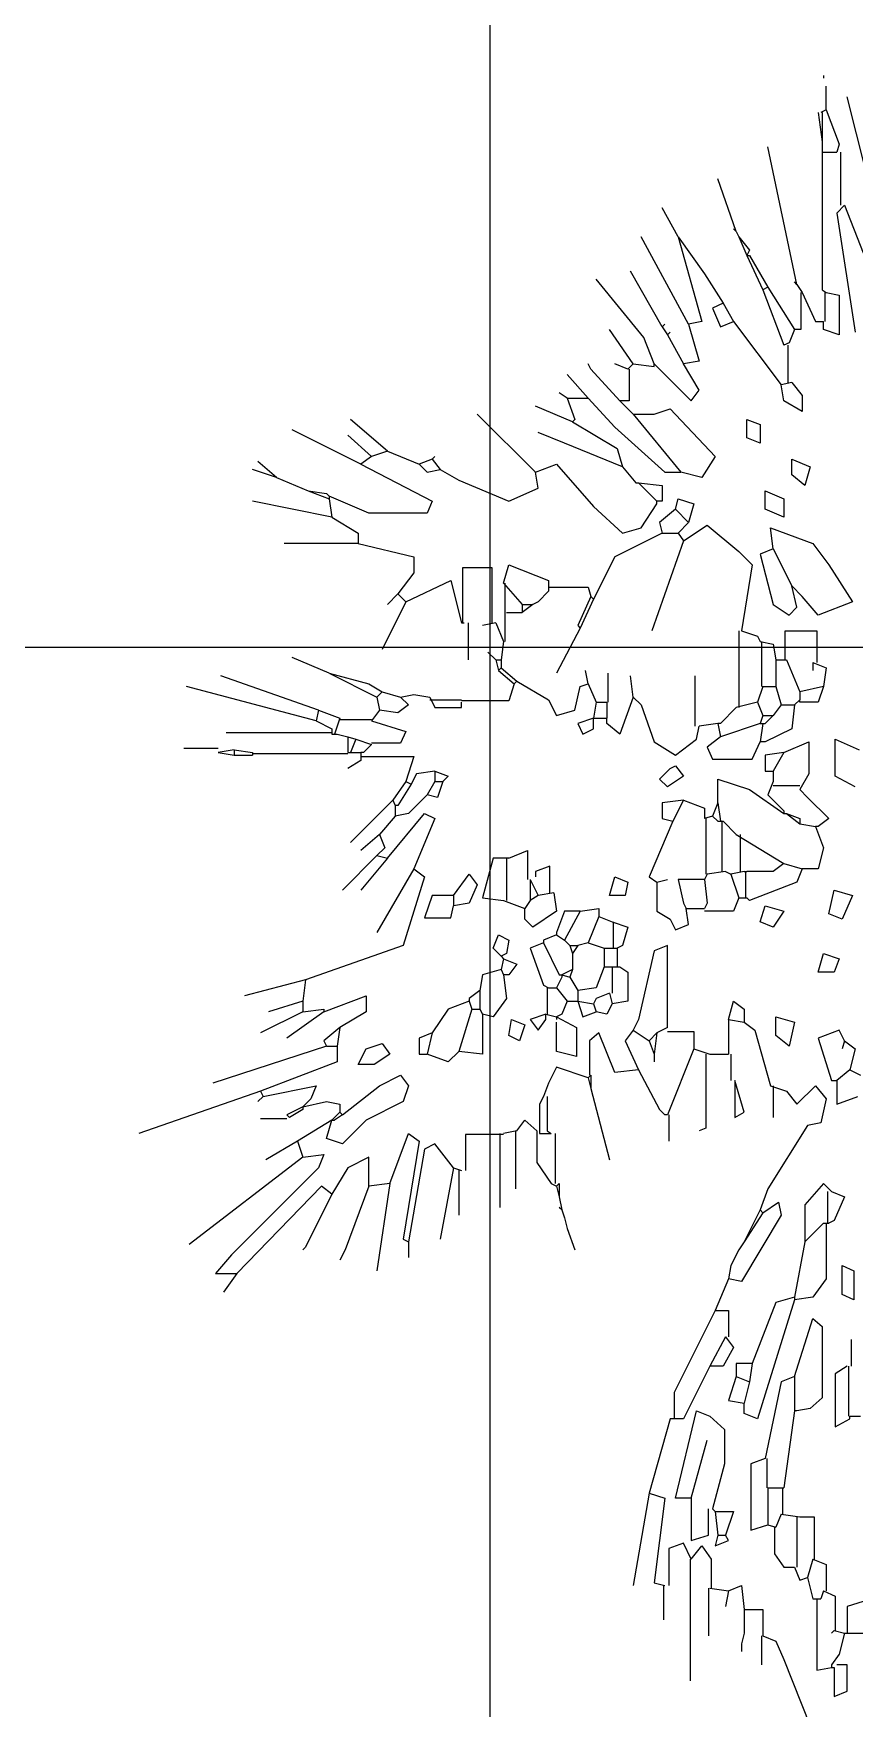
# Model space of a CAD drawing. Header units: millimetres. Extents: x 615730 to 2792744, y 139412 to 597571.
# Drawn here: x 1470579 to 1470918, y 234047 to 234739 of the extents above; entities that cross this region are included whole.
import ezdxf

# ---------------------------------------------------------------- set-up
doc = ezdxf.new("R2010")
doc.units = ezdxf.units.MM
doc.header["$MEASUREMENT"] = 0
doc.layers.add('HACH', color=250, linetype='Continuous')
doc.layers.add('NOITHAT', color=144, linetype='Continuous')

# ---------------------------------------------------------------- blocks, each defined once
blk = doc.blocks.new('A$C21B80CA2')
at = {"layer": 'NOITHAT', "linetype": 'Continuous'}
for p, q in [((488.74, 1293.95), (488.74, 1293.68)), ((489.01, 1290.41), (489.01, 1292.86)), ((493.1, 1284.12), (491.19, 1291.77)), ((488.19, 1290.13), (488.6, 1287.13)), ((489.01, 1290.41), (488.46, 1290.13)), ((488.6, 1290.13), (488.6, 1286.04)), ((489.01, 1290.41), (490.37, 1286.86)), ((486, 1272.39), (483, 1286.58)), ((488.6, 1287.13), (488.6, 1271.84)), ((490.37, 1286.86), (490.1, 1286.04)), ((488.6, 1286.04), (490.1, 1286.04)), ((490.51, 1286.04), (490.51, 1280.57)), ((479.73, 1277.85), (477.82, 1283.31)), ((473.72, 1277.3), (472.08, 1280.3)), ((490.92, 1280.57), (490.1, 1279.76)), ((490.1, 1279.76), (492.01, 1267.47)), ((490.92, 1280.57), (492.83, 1275.66)), ((479.73, 1277.85), (479.45, 1278.12)), ((474.81, 1268.29), (469.9, 1277.3)), ((473.72, 1277.3), (476.18, 1268.57)), ((473.72, 1277.3), (476.45, 1273.48)), ((479.73, 1277.85), (480, 1277.3)), ((480, 1277.3), (481.09, 1275.94)), ((480, 1277.3), (480.82, 1275.39)), ((481.09, 1275.94), (480.82, 1275.39)), ((480.82, 1275.39), (481.09, 1275.39)), ((480.82, 1275.39), (482.46, 1271.84)), ((481.09, 1275.39), (483, 1272.11)), ((470.17, 1266.93), (465.26, 1272.93)), ((472.08, 1268.02), (468.81, 1273.75)), ((476.45, 1273.48), (478.36, 1270.47)), ((483, 1272.11), (482.46, 1271.84)), ((482.46, 1271.84), (484.64, 1266.11)), ((483, 1272.11), (485.73, 1267.75)), ((486, 1272.39), (485.73, 1272.66)), ((486, 1272.39), (486.55, 1271.57)), ((486.41, 1271.57), (486.41, 1267.75)), ((486.55, 1271.57), (487.92, 1268.57)), ((488.6, 1271.84), (489.01, 1271.57)), ((488.87, 1271.57), (488.87, 1268.57)), ((489.01, 1271.57), (490.37, 1271.29)), ((490.37, 1271.29), (490.37, 1267.2)), ((478.36, 1270.47), (477.27, 1269.93)), ((477.27, 1269.93), (478.09, 1268.02)), ((478.36, 1270.47), (479.45, 1268.57)), ((469.08, 1264.2), (466.62, 1267.75)), ((472.08, 1268.02), (472.36, 1268.29)), ((472.08, 1268.02), (472.63, 1267.2)), ((476.18, 1268.57), (474.81, 1268.29)), ((474.81, 1268.29), (475.9, 1264.47)), ((478.09, 1268.02), (479.45, 1268.57)), ((479.45, 1268.57), (484.37, 1262.01)), ((485.73, 1267.75), (485.19, 1266.38)), ((486.41, 1267.75), (485.73, 1267.75)), ((487.92, 1268.57), (488.74, 1268.57)), ((488.74, 1267.75), (488.74, 1268.57)), ((490.37, 1267.2), (488.74, 1267.75)), ((471.26, 1264.2), (470.17, 1266.93)), ((472.63, 1267.2), (472.9, 1267.47)), ((472.63, 1267.2), (474.27, 1264.2)), ((485.19, 1266.38), (484.64, 1266.11)), ((485.05, 1266.11), (485.05, 1262.28)), ((464.71, 1263.65), (464.44, 1264.2)), ((468.53, 1263.65), (467.17, 1264.2)), ((469.08, 1264.2), (468.53, 1263.65)), ((469.08, 1264.2), (471.26, 1263.92)), ((471.26, 1263.92), (471.26, 1264.2)), ((471.26, 1264.2), (475.08, 1260.37)), ((475.9, 1264.47), (474.27, 1264.2)), ((475.9, 1261.47), (474.27, 1264.2)), ((464.44, 1260.65), (462.26, 1263.1)), ((467.71, 1260.37), (464.71, 1263.65)), ((468.67, 1263.65), (468.67, 1260.37)), ((462.26, 1260.65), (461.44, 1261.19)), ((462.26, 1260.65), (464.44, 1260.65)), ((462.26, 1260.65), (463.07, 1258.46)), ((464.44, 1260.65), (467.17, 1257.64)), ((475.08, 1260.37), (475.9, 1261.47)), ((485.46, 1262.28), (484.37, 1262.01)), ((484.64, 1260.37), (484.37, 1262.01)), ((485.46, 1262.28), (486.55, 1260.92)), ((486.55, 1260.92), (486.55, 1259.28)), ((458.98, 1253), (452.97, 1259.01)), ((462.8, 1258.19), (458.98, 1259.83)), ((468.67, 1260.37), (467.71, 1260.37)), ((467.71, 1260.37), (469.08, 1259.01)), ((469.08, 1259.01), (473.99, 1253)), ((469.08, 1259.01), (471.26, 1259.01)), ((471.26, 1259.01), (472.9, 1259.56)), ((472.9, 1259.56), (477.54, 1254.64)), ((486.55, 1259.28), (484.64, 1260.37)), ((440.96, 1253.82), (433.86, 1257.37)), ((443.69, 1255.19), (439.87, 1258.46)), ((463.07, 1258.46), (462.8, 1258.19)), ((462.8, 1258.19), (467.44, 1255.46)), ((467.17, 1257.64), (472.36, 1253)), ((480.82, 1256.55), (480.82, 1258.46)), ((480.82, 1258.46), (482.18, 1257.92)), ((482.18, 1257.92), (482.18, 1256.01)), ((442.05, 1254.64), (439.6, 1256.83)), ((461.98, 1256.01), (459.25, 1257.1)), ((467.99, 1253.55), (461.98, 1256.01)), ((467.44, 1255.46), (467.99, 1253.55)), ((482.18, 1256.01), (480.82, 1256.55)), ((432.23, 1252.46), (430.31, 1254.1)), ((442.05, 1254.64), (440.96, 1253.82)), ((440.96, 1253.82), (448.33, 1250)), ((443.69, 1255.19), (442.05, 1254.64)), ((443.69, 1255.19), (446.97, 1253.82)), ((448.33, 1254.37), (446.97, 1253.82)), ((446.97, 1253.82), (447.79, 1253)), ((448.33, 1254.37), (448.6, 1254.64)), ((448.33, 1254.37), (449.15, 1253.28)), ((458.98, 1253), (461.16, 1253.82)), ((461.16, 1253.82), (464.98, 1249.46)), ((477.54, 1254.64), (476.18, 1252.46)), ((485.46, 1252.73), (485.46, 1254.37)), ((485.46, 1254.37), (487.37, 1253.55)), ((432.23, 1252.46), (429.77, 1253.28)), ((432.23, 1252.46), (435.5, 1251.09)), ((447.79, 1253), (449.15, 1253.28)), ((449.15, 1253.28), (451.06, 1252.18)), ((451.06, 1252.18), (456.25, 1250)), ((459.25, 1251.36), (458.98, 1253)), ((467.99, 1253.55), (469.35, 1251.91)), ((472.36, 1253), (473.99, 1253)), ((476.18, 1252.46), (473.99, 1253)), ((486.82, 1251.64), (485.46, 1252.73)), ((487.37, 1253.55), (486.82, 1251.64)), ((435.5, 1251.09), (437.68, 1250.27)), ((435.5, 1251.09), (437.41, 1250.82)), ((437.41, 1250.82), (437.68, 1250.55)), ((441.78, 1248.77), (437.68, 1250.55)), ((437.68, 1250.55), (437.68, 1250.27)), ((437.68, 1250.27), (437.96, 1248.36)), ((456.25, 1250), (459.25, 1251.36)), ((469.35, 1251.91), (469.63, 1251.91)), ((469.63, 1251.91), (471.54, 1250)), ((469.63, 1251.91), (472.08, 1251.64)), ((472.08, 1251.64), (472.08, 1250)), ((473.45, 1249.18), (473.72, 1250.27)), ((473.72, 1250.27), (475.36, 1249.73)), ((482.73, 1249.18), (482.73, 1251.09)), ((482.73, 1251.09), (484.64, 1250.27)), ((484.64, 1250.27), (484.64, 1248.36)), ((437.96, 1248.36), (429.77, 1250)), ((447.79, 1248.77), (441.78, 1248.77)), ((448.33, 1250), (447.79, 1248.77)), ((464.98, 1249.46), (467.99, 1246.72)), ((469.9, 1247.27), (471.54, 1249.73)), ((471.54, 1249.73), (471.54, 1250)), ((472.08, 1250), (471.54, 1250)), ((473.45, 1249.18), (471.81, 1247.82)), ((473.45, 1249.18), (474.81, 1247.82)), ((475.36, 1249.73), (474.81, 1247.82)), ((484.64, 1248.36), (482.73, 1249.18)), ((437.96, 1248.36), (440.69, 1246.72)), ((467.99, 1246.72), (469.9, 1247.27)), ((471.81, 1247.82), (472.08, 1246.72)), ((474.81, 1247.82), (473.72, 1246.72)), ((474.27, 1245.91), (476.72, 1247.54)), ((476.72, 1247.54), (480, 1244.81)), ((483.28, 1247.27), (487.64, 1245.63)), ((483.55, 1245.09), (483.28, 1247.27)), ((440.69, 1245.63), (433.04, 1245.63)), ((440.69, 1246.72), (440.69, 1245.63)), ((440.69, 1245.63), (446.42, 1244.27)), ((472.08, 1246.72), (467.17, 1244.27)), ((474.27, 1245.91), (470.99, 1236.62)), ((472.08, 1246.72), (473.72, 1246.72)), ((473.72, 1246.72), (474.27, 1245.91)), ((483.55, 1245.09), (482.18, 1244.54)), ((483.55, 1245.09), (485.46, 1241.26)), ((487.64, 1245.63), (489.28, 1243.45)), ((446.42, 1244.27), (446.42, 1242.63)), ((455.7, 1241.54), (456.25, 1243.45)), ((456.25, 1243.45), (460.34, 1241.81)), ((467.17, 1244.27), (464.98, 1239.9)), ((480, 1244.81), (481.37, 1243.45)), ((481.37, 1243.45), (480.27, 1236.62)), ((482.18, 1244.54), (483.55, 1239.35)), ((489.28, 1243.45), (491.74, 1239.62)), ((446.42, 1242.63), (444.78, 1240.44)), ((445.6, 1239.62), (450.24, 1241.81)), ((450.24, 1241.81), (451.34, 1237.44)), ((451.47, 1243.17), (454.47, 1243.17)), ((451.47, 1237.44), (451.47, 1243.17)), ((454.47, 1243.17), (454.47, 1237.44)), ((460.34, 1241.81), (460.34, 1240.72)), ((444.78, 1240.44), (443.69, 1239.35)), ((444.78, 1240.44), (445.6, 1239.62)), ((455.7, 1241.54), (457.61, 1239.35)), ((455.84, 1241.54), (455.84, 1238.54)), ((460.34, 1240.72), (459.25, 1239.62)), ((460.34, 1241.13), (464.44, 1241.13)), ((464.71, 1240.17), (463.35, 1237.17)), ((464.98, 1239.9), (463.62, 1236.9)), ((464.44, 1241.13), (464.71, 1240.17)), ((464.71, 1240.17), (464.98, 1239.9)), ((486, 1239.08), (485.46, 1241.26)), ((486.55, 1240.17), (485.46, 1241.26)), ((488.19, 1238.26), (486.55, 1240.17)), ((445.6, 1239.62), (443.14, 1234.71)), ((455.84, 1238.54), (455.84, 1235.53)), ((455.98, 1238.54), (457.61, 1238.54)), ((457.61, 1239.35), (458.71, 1239.35)), ((457.61, 1239.35), (457.61, 1238.54)), ((458.71, 1239.35), (457.61, 1238.54)), ((459.25, 1239.62), (458.71, 1239.35)), ((483.55, 1239.35), (485.19, 1238.26)), ((485.19, 1238.26), (486, 1239.08)), ((491.74, 1239.62), (488.19, 1238.26)), ((451.34, 1237.44), (451.61, 1237.44)), ((452.02, 1237.44), (452.02, 1233.62)), ((454.88, 1237.44), (453.52, 1237.17)), ((454.88, 1237.44), (455.7, 1235.53)), ((463.62, 1236.9), (461.16, 1232.25)), ((463.35, 1237.17), (463.62, 1236.9)), ((480, 1236.62), (480, 1228.71)), ((480.27, 1236.62), (481.91, 1236.08)), ((484.78, 1236.62), (488.05, 1236.62)), ((484.78, 1233.62), (484.78, 1236.62)), ((488.05, 1236.62), (488.05, 1233.35)), ((455.7, 1235.53), (455.43, 1233.62)), ((481.91, 1236.08), (482.18, 1235.53)), ((482.18, 1235.53), (483.55, 1235.26)), ((482.32, 1235.53), (482.32, 1230.89)), ((483.55, 1235.26), (483.82, 1233.62)), ((437.68, 1232.25), (433.86, 1233.89)), ((454.88, 1233.62), (454.06, 1234.44)), ((454.88, 1233.62), (455.43, 1233.62)), ((454.88, 1233.62), (455.16, 1232.53)), ((455.43, 1233.62), (455.43, 1232.8)), ((483.82, 1233.62), (484.91, 1233.62)), ((483.82, 1233.62), (483.82, 1230.89)), ((484.91, 1233.62), (486.28, 1230.34)), ((487.64, 1233.35), (489.01, 1232.8)), ((487.64, 1233.35), (487.64, 1232.53)), ((436.59, 1228.43), (426.49, 1231.98)), ((437.68, 1232.25), (442.6, 1229.8)), ((437.68, 1232.25), (441.78, 1231.16)), ((455.43, 1232.8), (455.16, 1232.53)), ((455.16, 1232.53), (456.79, 1231.16)), ((455.43, 1232.8), (457.07, 1231.44)), ((457.07, 1231.44), (456.79, 1231.16)), ((457.07, 1231.44), (460.34, 1229.52)), ((464.44, 1231.16), (464.16, 1232.53)), ((466.49, 1229.25), (466.49, 1232.25)), ((469.08, 1229.8), (468.81, 1231.98)), ((475.49, 1226.8), (475.49, 1231.98)), ((489.01, 1232.8), (488.74, 1230.89)), ((436.32, 1227.34), (422.94, 1230.89)), ((441.78, 1231.16), (443.14, 1230.34)), ((443.14, 1230.34), (442.6, 1229.8)), ((442.6, 1229.8), (442.87, 1228.43)), ((443.14, 1230.34), (445.05, 1229.8)), ((445.05, 1229.8), (446.42, 1230.07)), ((445.05, 1229.8), (445.87, 1228.98)), ((446.42, 1230.07), (448.06, 1229.8)), ((448.06, 1229.8), (448.6, 1228.71)), ((448.06, 1229.52), (451.34, 1229.52)), ((456.79, 1231.16), (456.25, 1229.39)), ((460.34, 1229.52), (461.16, 1227.89)), ((463.07, 1228.43), (463.62, 1230.89)), ((463.62, 1230.89), (464.44, 1231.16)), ((464.44, 1231.16), (465.26, 1229.25)), ((469.08, 1229.8), (467.71, 1225.98)), ((469.08, 1229.8), (469.9, 1228.98)), ((482.46, 1230.89), (481.91, 1229.25)), ((482.46, 1230.89), (483.82, 1230.89)), ((483.82, 1230.89), (484.37, 1228.98)), ((486.28, 1229.52), (485.73, 1228.98)), ((488.74, 1230.89), (486.28, 1230.34)), ((486.28, 1230.34), (486.28, 1229.52)), ((486.28, 1229.25), (486.28, 1229.52)), ((488.74, 1230.89), (488.19, 1229.25)), ((436.59, 1228.43), (436.32, 1227.34)), ((436.59, 1228.43), (438.78, 1227.62)), ((442.87, 1228.43), (442.05, 1227.34)), ((444.78, 1228.16), (442.87, 1228.43)), ((445.87, 1228.98), (444.78, 1228.16)), ((448.6, 1228.71), (451.34, 1228.71)), ((456.25, 1229.39), (451.34, 1229.39)), ((451.34, 1228.71), (451.34, 1229.25)), ((461.16, 1227.89), (463.07, 1228.43)), ((465.26, 1229.25), (464.98, 1227.62)), ((465.26, 1229.25), (466.35, 1229.25)), ((466.35, 1229.25), (466.35, 1227.62)), ((469.9, 1228.98), (471.26, 1225.16)), ((479.73, 1228.71), (478.09, 1227.07)), ((481.91, 1229.25), (479.73, 1228.71)), ((481.91, 1229.25), (482.46, 1227.89)), ((482.46, 1227.89), (482.18, 1227.07)), ((482.46, 1227.89), (483.55, 1227.89)), ((483.55, 1227.89), (482.73, 1227.07)), ((484.37, 1228.98), (483.55, 1227.89)), ((484.37, 1228.98), (485.73, 1228.98)), ((485.73, 1228.98), (485.46, 1226.52)), ((488.19, 1229.25), (486.28, 1229.25)), ((437.96, 1226.11), (427.04, 1226.11)), ((436.32, 1227.34), (437.96, 1226.52)), ((437.96, 1226.52), (437.96, 1225.98)), ((438.78, 1227.62), (438.23, 1225.98)), ((438.78, 1227.48), (442.05, 1227.48)), ((442.05, 1227.34), (445.6, 1226.25)), ((445.6, 1226.25), (445.05, 1225.02)), ((464.98, 1227.62), (463.35, 1227.07)), ((463.35, 1227.07), (463.89, 1225.98)), ((463.89, 1225.98), (464.98, 1226.52)), ((464.98, 1227.62), (466.35, 1227.62)), ((464.98, 1226.52), (464.98, 1227.62)), ((466.35, 1227.07), (466.35, 1227.62)), ((467.71, 1225.98), (466.35, 1227.07)), ((475.63, 1225.43), (475.9, 1226.8)), ((477.82, 1227.07), (475.9, 1226.8)), ((478.09, 1227.07), (477.82, 1227.07)), ((477.82, 1227.07), (478.09, 1225.7)), ((482.18, 1227.07), (478.09, 1225.7)), ((482.18, 1227.07), (482.46, 1227.07)), ((482.46, 1227.07), (482.18, 1225.16)), ((482.46, 1227.07), (482.73, 1227.07)), ((485.46, 1226.52), (482.73, 1225.16)), ((426.22, 1224.47), (422.67, 1224.47)), ((427.86, 1224.34), (426.22, 1224.07)), ((427.86, 1224.34), (429.77, 1224.07)), ((427.86, 1224.34), (427.86, 1223.79)), ((437.96, 1225.98), (438.23, 1225.98)), ((438.23, 1225.98), (438.5, 1225.98)), ((438.5, 1225.98), (439.6, 1225.7)), ((439.6, 1225.7), (440.42, 1225.43)), ((439.6, 1225.7), (439.6, 1224.07)), ((440.42, 1225.43), (439.87, 1224.07)), ((440.42, 1225.43), (442.05, 1224.88)), ((442.05, 1224.88), (441.23, 1224.07)), ((445.05, 1225.02), (442.05, 1225.02)), ((471.26, 1225.16), (473.45, 1223.79)), ((473.45, 1223.79), (475.63, 1225.43)), ((478.09, 1225.7), (476.72, 1224.61)), ((476.72, 1224.61), (477.27, 1223.38)), ((481.37, 1223.38), (482.18, 1225.16)), ((482.73, 1225.16), (482.18, 1225.16)), ((484.64, 1224.07), (487.23, 1225.16)), ((487.23, 1225.16), (487.23, 1221.88)), ((489.96, 1225.43), (492.42, 1224.34)), ((489.96, 1221.61), (489.96, 1225.43)), ((426.22, 1224.07), (427.86, 1223.79)), ((427.86, 1223.79), (429.77, 1223.79)), ((429.77, 1224.07), (429.77, 1223.79)), ((439.6, 1223.93), (429.77, 1223.93)), ((439.6, 1224.07), (439.87, 1224.07)), ((440.96, 1223.25), (439.6, 1222.43)), ((439.87, 1224.07), (440.14, 1224.07)), ((440.14, 1224.07), (440.96, 1224.07)), ((441.23, 1224.07), (440.96, 1224.07)), ((440.96, 1224.07), (440.96, 1223.25)), ((440.96, 1223.66), (446.42, 1223.66)), ((446.42, 1223.66), (445.6, 1221.06)), ((472.9, 1222.43), (473.45, 1222.7)), ((473.45, 1222.7), (474.27, 1221.61)), ((477.27, 1223.38), (481.37, 1223.38)), ((484.64, 1224.07), (482.73, 1223.79)), ((482.73, 1223.79), (482.73, 1222.15)), ((484.64, 1224.07), (483.55, 1222.15)), ((445.6, 1221.06), (444.24, 1219.15)), ((445.6, 1221.06), (446.15, 1220.79)), ((446.69, 1221.88), (446.15, 1220.79)), ((448.6, 1222.15), (446.69, 1221.88)), ((448.6, 1221.06), (447.79, 1219.7)), ((448.6, 1222.15), (449.97, 1221.61)), ((448.6, 1222.15), (448.6, 1221.06)), ((448.6, 1221.06), (449.42, 1221.06)), ((449.42, 1221.06), (448.88, 1219.42)), ((449.97, 1221.61), (449.42, 1221.06)), ((471.81, 1221.33), (472.9, 1222.43)), ((472.63, 1220.52), (471.81, 1221.33)), ((474.27, 1221.61), (472.63, 1220.52)), ((477.82, 1221.33), (481.09, 1220.24)), ((477.82, 1218.88), (477.82, 1221.33)), ((482.73, 1222.15), (483.55, 1222.15)), ((483.55, 1221.06), (483, 1219.7)), ((483.55, 1222.15), (483.55, 1221.06)), ((487.23, 1221.88), (486.28, 1220.24)), ((492.01, 1220.52), (489.96, 1221.61)), ((444.24, 1219.15), (439.87, 1214.78)), ((444.24, 1219.15), (444.51, 1218.61)), ((446.15, 1220.79), (444.78, 1218.61)), ((447.79, 1219.7), (445.87, 1217.79)), ((448.88, 1219.42), (447.79, 1219.7)), ((474.27, 1219.15), (472.08, 1218.88)), ((474.27, 1219.15), (473.18, 1216.97)), ((474.27, 1219.15), (476.45, 1218.33)), ((481.09, 1220.24), (484.64, 1217.79)), ((483, 1219.7), (484.64, 1218.06)), ((483.55, 1220.65), (486.28, 1220.65)), ((486.28, 1220.24), (487.1, 1219.42)), ((487.1, 1219.42), (489.28, 1217.24)), ((444.51, 1217.51), (442.87, 1215.6)), ((443.69, 1213.15), (447.51, 1217.79)), ((444.78, 1218.61), (444.51, 1218.61)), ((444.51, 1218.61), (444.51, 1217.51)), ((445.87, 1217.79), (444.51, 1217.51)), ((447.51, 1217.79), (448.6, 1217.24)), ((472.08, 1218.88), (472.08, 1217.24)), ((476.45, 1218.33), (476.45, 1217.24)), ((477.27, 1217.51), (476.45, 1217.24)), ((477.82, 1218.88), (477.27, 1217.51)), ((477.27, 1217.51), (477.82, 1216.97)), ((477.82, 1218.88), (478.09, 1216.97)), ((484.64, 1218.06), (484.64, 1217.79)), ((484.64, 1217.79), (484.91, 1217.79)), ((484.91, 1217.79), (486.28, 1216.69)), ((484.91, 1217.79), (486.28, 1217.24)), ((448.6, 1217.24), (446.42, 1212.05)), ((473.18, 1216.97), (470.72, 1211.23)), ((472.08, 1217.24), (473.18, 1216.97)), ((476.59, 1217.24), (476.59, 1211.51)), ((477.82, 1216.97), (478.09, 1216.97)), ((478.09, 1216.97), (478.36, 1216.97)), ((478.23, 1216.97), (478.23, 1211.78)), ((478.36, 1216.97), (479.73, 1215.6)), ((486.28, 1217.24), (486.28, 1216.69)), ((486.28, 1216.69), (487.92, 1216.42)), ((488.19, 1216.42), (487.92, 1216.42)), ((487.92, 1216.42), (488.74, 1214.24)), ((489.28, 1217.24), (488.19, 1216.42)), ((442.87, 1215.6), (440.96, 1213.96)), ((443.42, 1214.24), (442.6, 1213.42)), ((442.87, 1215.6), (443.42, 1214.24)), ((456.25, 1213.15), (458.16, 1213.96)), ((458.16, 1213.96), (458.16, 1210.96)), ((479.73, 1215.6), (484.64, 1212.6)), ((480.14, 1215.6), (480.14, 1211.78)), ((488.74, 1214.24), (488.19, 1212.05)), ((442.6, 1213.42), (439.05, 1209.87)), ((443.69, 1213.15), (440.96, 1209.87)), ((442.6, 1213.42), (443.69, 1213.15)), ((454.61, 1213.15), (453.52, 1209.05)), ((456.25, 1213.15), (454.61, 1213.15)), ((455.98, 1213.15), (455.98, 1208.78)), ((460.48, 1212.33), (458.98, 1211.78)), ((460.48, 1209.6), (460.48, 1212.33)), ((484.64, 1212.6), (483.55, 1211.78)), ((484.64, 1212.6), (486.55, 1212.05)), ((446.42, 1212.05), (442.6, 1205.5)), ((447.51, 1211.23), (445.33, 1204.14)), ((446.42, 1212.05), (447.51, 1211.23)), ((450.52, 1209.32), (452.15, 1211.51)), ((452.15, 1211.51), (452.97, 1210.41)), ((458.43, 1210.96), (459.25, 1209.32)), ((458.43, 1210.96), (458.43, 1208.78)), ((458.98, 1211.78), (458.98, 1211.23)), ((466.62, 1209.32), (467.17, 1211.23)), ((467.17, 1211.23), (468.53, 1210.69)), ((468.53, 1210.69), (468.26, 1209.32)), ((470.72, 1211.23), (471.54, 1210.69)), ((471.54, 1210.69), (472.63, 1210.96)), ((471.54, 1210.69), (471.54, 1207.69)), ((473.72, 1210.96), (474.27, 1208.51)), ((476.45, 1210.96), (473.72, 1210.96)), ((476.72, 1211.51), (476.45, 1210.96)), ((476.45, 1210.96), (476.72, 1208.51)), ((478.63, 1211.78), (476.72, 1211.51)), ((478.63, 1211.78), (479.18, 1211.51)), ((480.55, 1211.78), (479.18, 1211.51)), ((479.18, 1211.51), (480, 1209.05)), ((480.55, 1211.78), (480.82, 1211.78)), ((480.68, 1211.78), (480.68, 1209.05)), ((483.55, 1211.78), (480.82, 1211.78)), ((486, 1210.69), (481.09, 1208.78)), ((486.55, 1212.05), (486, 1210.69)), ((488.19, 1212.05), (486.55, 1212.05)), ((448.33, 1209.32), (447.51, 1207)), ((450.52, 1209.32), (448.33, 1209.32)), ((450.52, 1209.32), (450.52, 1208.23)), ((452.97, 1210.41), (452.15, 1208.51)), ((453.52, 1209.05), (455.7, 1208.78)), ((455.7, 1208.78), (457.89, 1207.96)), ((458.43, 1208.78), (457.89, 1207.96)), ((459.25, 1209.32), (458.43, 1208.78)), ((460.89, 1209.6), (459.25, 1209.32)), ((460.89, 1209.6), (461.16, 1207.69)), ((468.26, 1209.32), (466.62, 1209.32)), ((480, 1209.05), (479.45, 1207.69)), ((480, 1209.05), (480.82, 1209.05)), ((481.09, 1208.78), (480.82, 1209.05)), ((489.28, 1207.41), (489.83, 1209.87)), ((489.83, 1209.87), (491.74, 1209.32)), ((491.74, 1209.32), (490.65, 1206.87)), ((447.51, 1207), (450.24, 1207)), ((450.24, 1207), (450.52, 1208.23)), ((452.15, 1208.51), (450.52, 1208.23)), ((457.89, 1206.87), (457.89, 1207.96)), ((461.16, 1207.69), (458.71, 1206.05)), ((461.98, 1207.69), (461.16, 1205.5)), ((463.62, 1207.69), (461.98, 1204.68)), ((463.62, 1207.69), (461.98, 1207.69)), ((463.62, 1207.69), (465.53, 1207.96)), ((465.53, 1207.14), (464.44, 1204.41)), ((465.53, 1207.96), (465.53, 1207.14)), ((465.53, 1207.14), (466.9, 1206.59)), ((471.54, 1207.69), (472.9, 1206.87)), ((474.27, 1208.51), (474.54, 1207.96)), ((474.81, 1206.32), (474.54, 1207.96)), ((474.54, 1207.96), (476.45, 1207.96)), ((476.72, 1208.51), (476.45, 1207.96)), ((479.45, 1207.69), (476.45, 1207.69)), ((482.18, 1206.59), (482.73, 1208.23)), ((482.73, 1208.23), (484.64, 1207.69)), ((484.64, 1207.69), (483.55, 1206.05)), ((490.65, 1206.87), (489.28, 1207.41)), ((458.71, 1206.05), (457.89, 1206.87)), ((461.16, 1205.5), (461.16, 1205.23)), ((466.9, 1206.59), (468.53, 1206.05)), ((467.03, 1206.59), (467.03, 1203.86)), ((468.53, 1206.05), (467.99, 1204.14)), ((472.9, 1206.87), (473.45, 1205.77)), ((473.45, 1205.77), (474.81, 1206.32)), ((483.55, 1206.05), (482.18, 1206.59)), ((445.33, 1204.14), (435.23, 1200.59)), ((454.61, 1203.86), (455.16, 1205.23)), ((455.43, 1203.04), (454.61, 1203.86)), ((455.16, 1205.23), (456.25, 1204.68)), ((456.25, 1204.68), (455.98, 1203.32)), ((459.8, 1204.41), (458.43, 1203.86)), ((458.43, 1203.86), (459.8, 1200.04)), ((461.16, 1205.23), (459.8, 1204.68)), ((459.8, 1204.68), (459.8, 1204.41)), ((459.8, 1204.41), (461.44, 1201.13)), ((461.16, 1205.23), (461.98, 1204.68)), ((461.98, 1204.68), (462.53, 1204.14)), ((462.53, 1204.14), (463.35, 1204.14)), ((462.53, 1204.14), (462.8, 1203.32)), ((463.35, 1204.14), (462.8, 1203.32)), ((464.44, 1204.41), (463.35, 1204.14)), ((464.44, 1204.41), (466.08, 1203.86)), ((466.08, 1203.86), (467.17, 1203.86)), ((466.08, 1203.86), (466.08, 1201.95)), ((467.17, 1203.86), (467.44, 1203.86)), ((467.99, 1204.14), (467.44, 1203.86)), ((467.44, 1203.86), (467.44, 1201.95)), ((471.26, 1203.59), (469.63, 1196.49)), ((472.63, 1204.14), (471.26, 1203.59)), ((472.63, 1195.67), (472.63, 1204.14)), ((455.98, 1203.32), (455.43, 1203.04)), ((455.43, 1203.04), (455.7, 1202.77)), ((455.7, 1202.77), (455.43, 1201.68)), ((455.7, 1202.77), (457.07, 1202.22)), ((457.07, 1202.22), (456.25, 1201.13)), ((462.8, 1203.32), (462.8, 1201.68)), ((466.08, 1201.95), (465.26, 1199.77)), ((466.08, 1201.95), (467.17, 1201.95)), ((466.9, 1201.95), (466.9, 1199.22)), ((467.17, 1201.95), (467.44, 1201.95)), ((467.44, 1201.95), (467.71, 1201.95)), ((467.71, 1201.95), (468.53, 1201.41)), ((488.19, 1201.41), (488.74, 1203.32)), ((488.74, 1203.32), (490.37, 1202.77)), ((490.37, 1202.77), (489.83, 1201.41)), ((435.23, 1200.59), (428.95, 1198.95)), ((435.23, 1200.59), (434.95, 1198.4)), ((453.52, 1201.13), (453.24, 1199.49)), ((455.43, 1201.68), (453.52, 1201.13)), ((455.43, 1201.68), (455.7, 1201.13)), ((456.25, 1201.13), (455.7, 1201.13)), ((455.7, 1201.13), (455.98, 1198.67)), ((461.71, 1200.86), (461.16, 1199.77)), ((461.44, 1201.13), (461.71, 1201.13)), ((462.8, 1201.68), (461.71, 1201.13)), ((461.71, 1201.13), (461.71, 1200.86)), ((461.71, 1201.13), (462.53, 1200.86)), ((462.8, 1201.68), (462.53, 1200.86)), ((462.53, 1200.86), (463.35, 1199.49)), ((468.53, 1201.41), (468.53, 1198.4)), ((489.83, 1201.41), (488.19, 1201.41)), ((434.95, 1198.4), (431.41, 1197.31)), ((434.95, 1198.4), (434.95, 1197.31)), ((437.14, 1197.31), (441.51, 1198.95)), ((441.51, 1198.95), (441.51, 1197.31)), ((452.15, 1198.4), (449.97, 1197.59)), ((453.24, 1199.49), (452.15, 1198.67)), ((452.15, 1198.67), (452.15, 1198.4)), ((452.15, 1198.4), (452.43, 1197.59)), ((453.24, 1199.49), (453.24, 1197.59)), ((455.98, 1198.67), (454.61, 1196.77)), ((459.8, 1200.04), (460.34, 1199.77)), ((460.21, 1199.77), (460.21, 1197.04)), ((460.34, 1199.77), (461.16, 1199.77)), ((461.16, 1199.77), (462.26, 1198.4)), ((462.26, 1198.4), (461.71, 1197.04)), ((462.26, 1198.4), (463.35, 1198.4)), ((465.26, 1199.77), (463.35, 1199.49)), ((463.35, 1199.49), (463.35, 1198.4)), ((463.35, 1198.4), (464.98, 1198.13)), ((463.35, 1198.4), (463.89, 1196.77)), ((465.26, 1198.67), (464.98, 1198.13)), ((466.62, 1199.22), (465.26, 1198.67)), ((466.62, 1199.22), (466.9, 1198.13)), ((468.53, 1198.4), (466.9, 1198.13)), ((478.91, 1196.49), (479.45, 1198.4)), ((479.45, 1198.4), (480.55, 1197.59)), ((434.95, 1197.31), (430.59, 1195.13)), ((437.14, 1197.31), (433.32, 1194.58)), ((434.95, 1197.31), (437.14, 1197.59)), ((437.14, 1197.59), (437.14, 1197.31)), ((441.51, 1197.31), (438.78, 1195.67)), ((449.97, 1197.59), (448.33, 1195.13)), ((452.43, 1197.59), (451.06, 1193.22)), ((452.43, 1197.59), (453.24, 1197.59)), ((453.24, 1197.59), (453.52, 1197.04)), ((454.61, 1196.77), (453.52, 1197.04)), ((453.52, 1197.04), (453.52, 1192.94)), ((460.07, 1197.04), (458.43, 1196.49)), ((460.07, 1197.04), (461.16, 1196.77)), ((460.07, 1196.49), (460.07, 1197.04)), ((461.71, 1197.04), (461.16, 1196.77)), ((461.16, 1196.77), (461.16, 1196.49)), ((461.16, 1196.77), (463.21, 1195.67)), ((463.89, 1196.77), (465.26, 1197.31)), ((464.98, 1198.13), (465.26, 1197.31)), ((466.35, 1197.04), (465.26, 1197.31)), ((466.9, 1198.13), (466.35, 1197.04)), ((480.55, 1197.59), (480.55, 1196.22)), ((483.82, 1194.85), (483.82, 1196.77)), ((483.82, 1196.77), (485.73, 1196.22)), ((438.78, 1195.67), (437.14, 1194.31)), ((438.78, 1195.67), (438.5, 1193.76)), ((448.33, 1195.13), (446.97, 1194.58)), ((448.33, 1195.13), (447.79, 1192.94)), ((456.25, 1194.85), (456.52, 1196.49)), ((456.52, 1196.49), (457.89, 1195.95)), ((457.89, 1195.95), (457.34, 1194.31)), ((458.43, 1196.49), (459.25, 1195.4)), ((459.25, 1195.4), (460.07, 1196.49)), ((461.16, 1193.22), (461.16, 1196.22)), ((463.21, 1195.67), (463.21, 1192.67)), ((465.53, 1195.13), (464.57, 1194.31)), ((467.17, 1191.03), (465.53, 1195.13)), ((469.08, 1195.4), (468.26, 1194.31)), ((469.63, 1196.49), (469.08, 1195.4)), ((469.08, 1195.4), (470.72, 1194.31)), ((471.54, 1195.13), (470.72, 1194.31)), ((471.54, 1195.13), (471.26, 1192.94)), ((472.63, 1195.67), (471.54, 1195.13)), ((472.63, 1195.26), (475.36, 1195.26)), ((475.36, 1195.26), (475.36, 1193.49)), ((478.91, 1196.49), (480.55, 1196.22)), ((478.91, 1196.49), (478.91, 1192.94)), ((480.55, 1196.22), (481.64, 1195.4)), ((481.64, 1195.4), (483.28, 1189.67)), ((485.73, 1196.22), (485.19, 1193.76)), ((490.37, 1195.4), (488.19, 1194.58)), ((490.92, 1194.31), (490.37, 1195.4)), ((437.41, 1193.76), (425.67, 1189.94)), ((437.14, 1194.31), (437.41, 1193.76)), ((437.41, 1193.76), (438.5, 1193.76)), ((438.5, 1193.76), (438.5, 1192.12)), ((440.69, 1191.85), (441.51, 1193.49)), ((441.51, 1193.49), (443.14, 1194.04)), ((443.14, 1194.04), (443.96, 1192.94)), ((446.97, 1194.58), (446.97, 1192.94)), ((451.06, 1193.22), (449.97, 1192.12)), ((453.52, 1192.94), (451.06, 1193.22)), ((457.34, 1194.31), (456.25, 1194.85)), ((463.21, 1192.67), (461.16, 1193.22)), ((464.57, 1194.31), (464.57, 1190.76)), ((468.26, 1194.31), (469.63, 1191.3)), ((470.72, 1194.31), (471.26, 1192.94)), ((475.36, 1193.49), (472.63, 1186.67)), ((475.36, 1193.49), (477, 1192.94)), ((485.19, 1193.76), (483.82, 1194.85)), ((488.19, 1194.58), (489.55, 1190.21)), ((490.92, 1194.31), (490.65, 1193.49)), ((490.92, 1194.31), (492.01, 1193.49)), ((492.01, 1193.49), (491.47, 1191.3)), ((438.5, 1192.12), (430.59, 1189.12)), ((442.33, 1191.85), (440.69, 1191.85)), ((443.96, 1192.94), (442.33, 1191.85)), ((446.97, 1192.94), (447.79, 1192.94)), ((449.97, 1192.12), (447.79, 1192.94)), ((461.16, 1191.58), (460.34, 1189.94)), ((464.44, 1190.49), (461.16, 1191.58)), ((471.26, 1192.94), (471.26, 1192.12)), ((476.59, 1192.94), (476.59, 1185.3)), ((477, 1192.94), (478.91, 1192.94)), ((479.18, 1192.94), (479.18, 1190.21)), ((442.87, 1189.67), (445.05, 1190.76)), ((445.05, 1190.76), (445.87, 1189.67)), ((460.34, 1189.94), (459.8, 1188.57)), ((464.71, 1190.76), (464.44, 1190.49)), ((464.44, 1190.49), (464.71, 1189.39)), ((464.71, 1190.76), (464.71, 1189.39)), ((469.63, 1191.3), (467.17, 1191.03)), ((469.63, 1191.3), (471.81, 1187.21)), ((480.55, 1186.94), (479.59, 1190.21)), ((479.59, 1190.21), (479.59, 1186.39)), ((489.55, 1190.21), (490.1, 1190.21)), ((491.47, 1191.3), (490.1, 1190.21)), ((490.1, 1190.21), (490.1, 1187.76)), ((491.47, 1191.3), (492.56, 1190.76)), ((430.59, 1189.12), (418.03, 1184.75)), ((430.86, 1188.57), (430.31, 1188.03)), ((430.59, 1189.12), (430.86, 1188.57)), ((430.86, 1188.57), (436.32, 1189.67)), ((435.77, 1188.3), (434.95, 1187.48)), ((434.95, 1187.48), (437.41, 1188.03)), ((436.32, 1189.67), (435.77, 1188.3)), ((437.41, 1188.03), (438.78, 1187.76)), ((439.05, 1186.67), (442.87, 1189.67)), ((445.33, 1188.03), (441.51, 1186.12)), ((445.87, 1189.67), (445.33, 1188.03)), ((459.8, 1188.57), (459.39, 1187.76)), ((460.21, 1188.57), (460.21, 1185.03)), ((464.71, 1189.39), (466.62, 1182.02)), ((483.28, 1189.67), (484.91, 1189.12)), ((483.55, 1189.67), (483.55, 1186.39)), ((484.91, 1189.12), (486, 1187.76)), ((486, 1187.76), (487.92, 1189.67)), ((487.92, 1189.67), (489.01, 1188.3)), ((489.01, 1188.3), (488.46, 1185.85)), ((490.1, 1187.76), (492.29, 1188.57)), ((433.32, 1186.26), (430.59, 1186.26)), ((434.95, 1187.48), (433.32, 1186.67)), ((433.59, 1186.39), (433.32, 1186.67)), ((434.95, 1187.21), (433.59, 1186.39)), ((434.95, 1187.48), (434.95, 1187.21)), ((438.78, 1186.94), (437.96, 1186.12)), ((439.05, 1186.67), (438.23, 1186.12)), ((438.78, 1187.76), (438.78, 1186.94)), ((438.78, 1186.94), (439.05, 1186.67)), ((459.39, 1187.76), (459.39, 1184.75)), ((471.81, 1187.21), (472.36, 1186.67)), ((472.63, 1186.67), (472.36, 1186.67)), ((472.77, 1186.67), (472.77, 1183.93)), ((479.59, 1186.39), (480.55, 1186.94)), ((437.96, 1186.12), (434.41, 1183.93)), ((437.41, 1184.21), (437.96, 1186.12)), ((437.96, 1186.12), (438.23, 1186.12)), ((441.51, 1186.12), (439.05, 1183.66)), ((443.96, 1179.57), (445.87, 1184.75)), ((445.87, 1184.75), (446.97, 1183.93)), ((451.75, 1184.62), (451.75, 1180.93)), ((455.7, 1184.62), (451.75, 1184.62)), ((455.29, 1184.75), (455.29, 1177.11)), ((457.07, 1185.03), (455.7, 1184.75)), ((456.93, 1185.03), (456.93, 1179.02)), ((457.07, 1185.03), (457.89, 1186.12)), ((457.89, 1186.12), (459.12, 1185.03)), ((459.12, 1185.03), (459.12, 1181.75)), ((459.39, 1184.75), (460.62, 1184.75)), ((460.21, 1185.03), (460.62, 1184.75)), ((461.03, 1184.75), (461.03, 1179.57)), ((476.59, 1185.3), (475.9, 1185.03)), ((487.1, 1185.57), (483, 1179.02)), ((488.46, 1185.85), (487.1, 1185.57)), ((434.41, 1183.93), (431.13, 1182.02)), ((434.41, 1183.93), (434.95, 1182.3)), ((439.05, 1183.66), (437.41, 1184.21)), ((446.97, 1183.93), (445.33, 1173.83)), ((447.51, 1183.12), (445.87, 1173.56)), ((448.6, 1183.66), (447.51, 1183.12)), ((450.52, 1181.2), (448.6, 1183.66)), ((434.95, 1182.3), (423.21, 1173.29)), ((436.59, 1181.2), (427.58, 1172.2)), ((434.95, 1182.3), (437.14, 1182.57)), ((437.14, 1182.57), (436.59, 1181.2)), ((439.6, 1181.2), (437.96, 1178.47)), ((441.78, 1182.3), (439.6, 1181.2)), ((441.78, 1179.29), (441.78, 1182.3)), ((450.52, 1181.2), (449.15, 1173.83)), ((450.52, 1181.2), (451.34, 1180.93)), ((459.12, 1181.75), (460.62, 1179.57)), ((443.96, 1179.57), (441.78, 1179.29)), ((443.96, 1179.57), (442.6, 1170.56)), ((451.06, 1180.93), (451.06, 1176.29)), ((460.62, 1179.57), (461.16, 1179.29)), ((461.44, 1179.57), (461.16, 1179.29)), ((461.44, 1179.57), (461.44, 1178.2)), ((488.74, 1179.57), (486.82, 1177.38)), ((489.55, 1178.75), (488.74, 1179.57)), ((436.87, 1179.29), (428.13, 1170.28)), ((437.96, 1178.47), (435.23, 1173.01)), ((437.96, 1178.47), (436.87, 1179.29)), ((441.78, 1179.29), (439.32, 1172.74)), ((461.16, 1179.29), (461.44, 1178.2)), ((461.44, 1178.2), (461.71, 1176.84)), ((483, 1179.02), (482.18, 1176.84)), ((482.46, 1176.56), (484.09, 1177.66)), ((484.09, 1177.66), (484.37, 1176.29)), ((489.15, 1178.75), (489.15, 1175.47)), ((489.55, 1178.75), (490.92, 1178.2)), ((490.92, 1178.2), (489.83, 1175.74)), ((461.71, 1176.84), (461.44, 1177.11)), ((461.71, 1176.84), (461.98, 1176.02)), ((461.98, 1176.02), (462.26, 1174.93)), ((461.98, 1176.02), (462.26, 1174.93)), ((484.37, 1176.29), (480.27, 1169.46)), ((482.18, 1176.84), (480.55, 1173.56)), ((482.46, 1176.56), (480.55, 1173.56)), ((482.18, 1176.84), (482.46, 1176.56)), ((486.82, 1177.38), (486.82, 1173.56)), ((462.26, 1174.93), (463.07, 1172.74)), ((488.74, 1175.47), (486.82, 1173.56)), ((488.74, 1175.47), (489.28, 1175.47)), ((489.01, 1175.47), (489.01, 1169.74)), ((489.83, 1175.74), (489.28, 1175.47)), ((435.23, 1173.01), (434.95, 1172.74)), ((439.32, 1172.74), (438.78, 1171.65)), ((445.33, 1173.83), (445.87, 1173.56)), ((445.87, 1173.56), (445.87, 1171.92)), ((480, 1172.74), (479.18, 1171.1)), ((480, 1172.74), (479.18, 1171.1)), ((480.55, 1173.56), (480, 1172.74)), ((486.82, 1173.56), (485.73, 1167.83)), ((486.82, 1173.56), (486.82, 1173.56)), ((427.58, 1172.2), (425.95, 1170.28)), ((479.18, 1171.1), (478.91, 1169.74)), ((490.65, 1168.1), (490.65, 1171.1)), ((490.65, 1171.1), (491.88, 1170.56)), ((425.95, 1170.28), (428.13, 1170.28)), ((428.13, 1170.28), (426.76, 1168.37)), ((478.91, 1169.74), (477.54, 1166.46)), ((480.27, 1169.46), (478.91, 1169.74)), ((489.01, 1169.74), (487.64, 1167.83)), ((491.88, 1170.56), (491.88, 1167.56)), ((483.82, 1167.28), (481.37, 1161)), ((485.73, 1167.56), (481.91, 1155.27)), ((485.73, 1167.83), (483.82, 1167.28)), ((487.64, 1167.83), (485.73, 1167.56)), ((485.73, 1167.83), (485.73, 1167.56)), ((491.88, 1167.56), (490.65, 1168.1)), ((477.54, 1166.46), (473.31, 1158)), ((477.54, 1166.46), (478.91, 1166.46)), ((478.91, 1166.46), (478.91, 1163.73)), ((485.73, 1159.64), (487.64, 1165.64)), ((487.64, 1165.64), (488.6, 1164.82)), ((488.6, 1164.82), (488.6, 1157.45)), ((478.63, 1163.73), (477, 1160.73)), ((479.45, 1162.64), (478.36, 1160.73)), ((478.63, 1163.73), (479.45, 1162.64)), ((491.6, 1163.46), (491.6, 1160.73)), ((477, 1160.73), (474.27, 1155.27)), ((478.36, 1160.73), (477, 1160.73)), ((479.73, 1161), (479.73, 1159.64)), ((481.37, 1161), (479.73, 1161)), ((481.37, 1161), (481.09, 1159.09)), ((491.19, 1160.73), (489.96, 1159.91)), ((491.33, 1160.73), (491.33, 1155.54)), ((479.73, 1159.64), (478.91, 1157.18)), ((479.73, 1159.64), (481.09, 1159.09)), ((481.09, 1159.09), (480.55, 1156.91)), ((484.37, 1159.09), (482.73, 1151.17)), ((485.73, 1159.64), (484.37, 1159.09)), ((485.73, 1159.64), (485.73, 1156.09)), ((489.96, 1159.91), (489.96, 1154.45)), ((473.31, 1158), (473.31, 1155.27)), ((478.91, 1157.18), (480.55, 1156.91)), ((480.55, 1155.82), (480.55, 1156.91)), ((488.6, 1157.45), (487.37, 1156.36)), ((472.9, 1155.27), (470.72, 1147.62)), ((474.27, 1155.27), (472.9, 1155.27)), ((473.45, 1147.08), (475.63, 1156.09)), ((475.63, 1156.09), (477, 1155.54)), ((477, 1155.54), (478.5, 1154.18)), ((481.91, 1155.27), (480.55, 1155.82)), ((485.73, 1156.09), (484.64, 1148.17)), ((486, 1156.09), (485.73, 1156.09)), ((487.37, 1156.36), (486, 1156.09)), ((489.96, 1154.45), (491.47, 1155.27)), ((491.47, 1155.27), (491.47, 1155.54)), ((491.47, 1155.54), (492.56, 1155.54)), ((478.5, 1154.18), (478.5, 1150.63)), ((475.08, 1147.08), (476.72, 1153.09)), ((478.5, 1150.63), (477.27, 1145.99)), ((482.73, 1151.17), (481.23, 1150.63)), ((481.23, 1150.63), (481.23, 1143.8)), ((482.87, 1151.17), (482.87, 1148.17)), ((470.72, 1147.62), (469.08, 1138.07)), ((470.72, 1147.62), (472.36, 1147.08)), ((472.36, 1147.08), (471.26, 1138.34)), ((475.08, 1147.08), (473.45, 1147.08)), ((475.08, 1147.08), (475.08, 1142.71)), ((483, 1148.17), (484.64, 1148.17)), ((483, 1148.17), (483, 1144.35)), ((484.5, 1148.17), (484.5, 1145.44)), ((476.86, 1143.26), (476.86, 1145.99)), ((477.27, 1145.99), (477.54, 1145.72)), ((477.54, 1145.72), (477.82, 1143.26)), ((477.54, 1145.72), (479.45, 1145.72)), ((479.45, 1145.72), (478.63, 1143.26)), ((484.37, 1145.44), (483.82, 1144.08)), ((484.37, 1145.44), (486.28, 1145.17)), ((486, 1145.17), (486, 1139.98)), ((486.28, 1145.17), (487.78, 1145.17)), ((487.78, 1145.17), (487.78, 1140.8)), ((475.08, 1142.71), (476.86, 1143.26)), ((477.82, 1143.26), (477.54, 1142.17)), ((477.82, 1143.26), (478.63, 1143.26)), ((478.91, 1142.71), (478.63, 1143.26)), ((481.23, 1143.8), (483, 1144.35)), ((483, 1144.35), (483.82, 1144.08)), ((483.69, 1144.08), (483.69, 1141.35)), ((474.27, 1142.44), (472.77, 1141.89)), ((472.77, 1141.89), (472.77, 1138.07)), ((475.08, 1140.8), (474.27, 1142.44)), ((475.08, 1140.8), (476.18, 1142.17)), ((476.18, 1142.17), (477.13, 1140.8)), ((477.54, 1142.17), (478.91, 1142.71)), ((483.69, 1141.35), (484.64, 1139.98)), ((474.95, 1140.8), (474.95, 1128.24)), ((477.13, 1140.8), (477.13, 1137.8)), ((484.64, 1139.98), (485.73, 1139.98)), ((485.73, 1139.98), (486.28, 1138.62)), ((487.64, 1140.8), (487.1, 1138.89)), ((487.64, 1140.8), (489.01, 1140.25)), ((489.01, 1140.25), (489.01, 1137.52)), ((471.26, 1138.34), (472.36, 1138.07)), ((472.22, 1138.07), (472.22, 1134.52)), ((478.91, 1137.52), (480.27, 1138.07)), ((480.27, 1138.07), (480.55, 1135.61)), ((486.28, 1138.62), (487.1, 1138.89)), ((487.1, 1138.89), (487.64, 1136.71)), ((476.86, 1137.8), (476.86, 1132.88)), ((477, 1137.8), (478.91, 1137.52)), ((478.91, 1137.52), (478.63, 1135.89)), ((487.64, 1136.71), (488.46, 1136.71)), ((488.05, 1136.71), (488.05, 1129.33)), ((488.74, 1137.52), (488.46, 1136.71)), ((488.74, 1137.52), (489.96, 1136.98)), ((489.96, 1136.98), (489.96, 1133.43)), ((492.83, 1136.43), (491.19, 1135.89)), ((480.55, 1135.61), (480.82, 1135.61)), ((480.55, 1135.61), (480.55, 1133.7)), ((480.55, 1135.61), (480.55, 1133.7)), ((480.82, 1135.61), (482.46, 1135.61)), ((482.46, 1135.61), (482.46, 1132.88)), ((491.19, 1135.89), (491.19, 1133.16)), ((480.55, 1133.16), (480.27, 1132.06)), ((480.55, 1133.16), (480.27, 1132.06)), ((480.55, 1133.7), (480.55, 1133.16)), ((482.32, 1132.88), (482.32, 1129.88)), ((482.46, 1132.88), (483.82, 1132.34)), ((489.83, 1133.43), (489.55, 1133.16)), ((489.83, 1133.43), (490.92, 1133.16)), ((490.92, 1133.16), (490.37, 1130.97)), ((490.92, 1133.16), (491.19, 1133.16)), ((491.19, 1133.16), (493.1, 1133.16)), ((480.27, 1132.06), (480.27, 1131.25)), ((483.82, 1132.34), (484.64, 1130.43)), ((490.37, 1130.97), (489.55, 1129.88)), ((484.64, 1130.43), (487.37, 1123.6)), ((488.05, 1129.33), (489.55, 1129.61)), ((489.55, 1129.88), (489.55, 1129.61)), ((489.55, 1129.61), (489.83, 1129.61)), ((489.83, 1129.61), (489.83, 1126.61)), ((491.19, 1129.88), (490.1, 1129.88)), ((491.19, 1127.15), (491.19, 1129.88)), ((489.83, 1126.61), (491.19, 1127.15))]:
    blk.add_line(p, q, dxfattribs=at)
at = {"layer": 'NOITHAT'}
for ratio, end_param in [(0.512382, 8.508498), (0.768573, 8.827198)]:
    blk.add_ellipse((336.29, 1357), major_axis=(0, 401.18), ratio=ratio, start_param=3.739173, end_param=end_param, dxfattribs=at)

msp = doc.modelspace()

# ---------------------------------------------------------------- hatches: boundary and pattern name
at = {"layer": 'HACH'}
h = msp.add_hatch(dxfattribs=at)
h.set_pattern_fill('NET', color=256, scale=4800, style=0)
h.set_pattern_definition([(0, (600767.4, -1315.2), (1e-13, 600), []), (90, (600767.4, -1315.2), (-600, 2e-13), [])])
h.paths.add_polyline_path([(1468484.22, 229879.43), (1472964.29, 229879.43), (1472964.29, 233139.36, 0.02096), (1472865.69, 233134.82, -1.91883), (1472859.23, 233163.69, -0.108755), (1472943.01, 233178, 0.002445), (1472964.29, 233177.77), (1472964.29, 237079.34), (1468484.22, 237079.34)])
h.paths.add_polyline_path([(1476084.28, 229879.43), (1476484.22, 229879.43), (1476484.22, 237079.34), (1476084.28, 237079.34)])
h.paths.add_polyline_path([(1480884.22, 237079.39), (1480404.28, 237079.38), (1480404.28, 229879.43), (1480884.22, 229879.43)])
h.paths.add_polyline_path([(1476884.22, 229879.43), (1477284.28, 229879.43), (1477284.28, 233139.36, 0.02096), (1477185.68, 233134.82, -1.91883), (1477179.22, 233163.69, -0.108755), (1477263, 233178, 0.002445), (1477284.28, 233177.77), (1477284.28, 237079.34), (1476884.22, 237079.34)])

# ---------------------------------------------------------------- block references
at = {"layer": 'NOITHAT', "xscale": 4, "yscale": 4, "zscale": 4}
msp.add_blockref('A$C21B80CA2', (1468950.59, 229545.43), dxfattribs=at)

doc.saveas('drawing.dxf')
